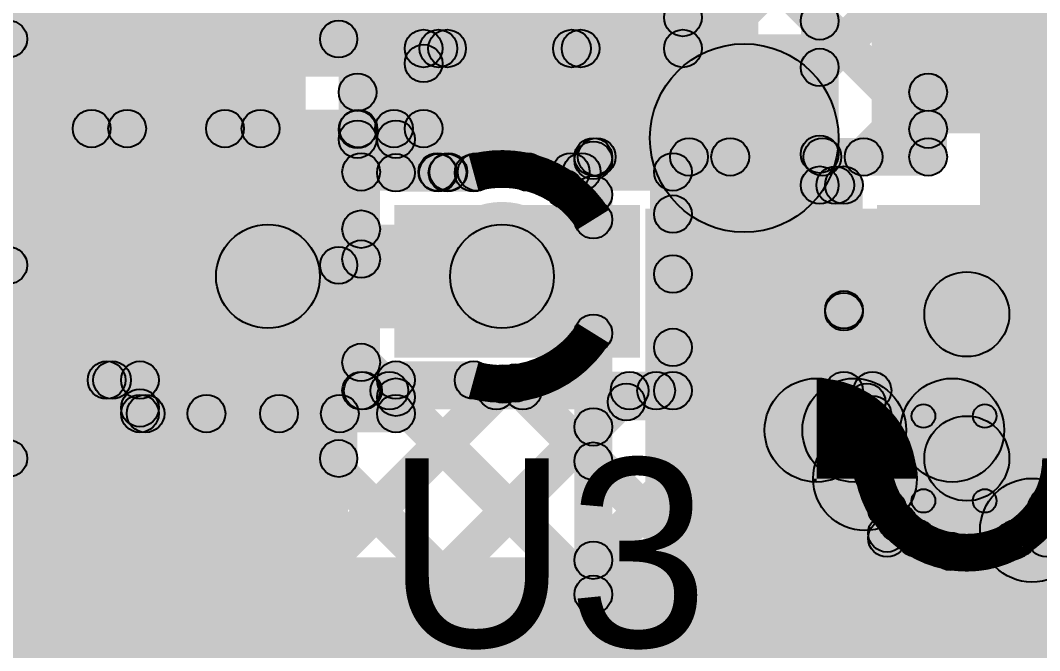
# Model space of a CAD drawing. Header units: millimetres. Extents: x -0.24 to 2.5, y 0 to 2.55.
# Drawn here: x 0.5955 to 0.8116, y 0.1632 to 0.297 of the extents above; entities that cross this region are included whole.
import ezdxf

# ---------------------------------------------------------------- set-up
doc = ezdxf.new("R2010")
doc.units = ezdxf.units.MM
doc.header["$MEASUREMENT"] = 0
for name, color, linetype in [('BottomLayer', 5, 'Continuous'), ('BottomPaste', 16, 'Continuous'), ('BottomSolder', 6, 'Continuous'), ('TopLayer', 1, 'Continuous'), ('TopOverlay', 2, 'Continuous'), ('TopPaste', 8, 'Continuous'), ('TopSolder', 216, 'Continuous'), ('ViaHoleLayer', 16, 'Continuous')]:
    doc.layers.add(name, color=color, linetype=linetype)

# ---------------------------------------------------------------- blocks, each defined once
blk = doc.blocks.new('SOT23_5_40')
at = {"layer": 'TopLayer'}
for points in [[(-0.07323, 0.04961), (-0.02913, 0.04961), (-0.02913, 0.0252), (-0.07323, 0.0252)], [(0.02913, 0.04961), (0.07323, 0.04961), (0.07323, 0.0252), (0.02913, 0.0252)], [(-0.07323, 0.0122), (-0.02913, 0.0122), (-0.02913, -0.0122), (-0.07323, -0.0122)], [(-0.07323, -0.0252), (-0.02913, -0.0252), (-0.02913, -0.04961), (-0.07323, -0.04961)], [(0.02913, -0.0252), (0.07323, -0.0252), (0.07323, -0.04961), (0.02913, -0.04961)]]:
    blk.add_hatch(color=1, dxfattribs=at).paths.add_polyline_path(points)
at = {"layer": 'TopOverlay'}
h = blk.add_hatch(color=2, dxfattribs=at)
edge = h.paths.add_edge_path()
edge.add_arc((-0.05824, 0.063), 0.005, 0, 360)
h = blk.add_hatch(color=2, dxfattribs=at)
edge = h.paths.add_edge_path()
edge.add_arc((-0.04976, 0.063), 0.005, 0, 360)
h = blk.add_hatch(color=2, dxfattribs=at)
edge = h.paths.add_edge_path()
edge.add_arc((-0.028, 0.063), 0.00394, 0, 360)
for points in [[(-0.028, 0.05906), (-0.028, 0.06694), (0.023, 0.06694), (0.023, 0.05906)], [(-0.028, -0.06694), (-0.028, -0.05906), (0.023, -0.05906), (0.023, -0.06694)]]:
    blk.add_hatch(color=2, dxfattribs=at).paths.add_polyline_path(points)
h = blk.add_hatch(color=2, dxfattribs=at)
edge = h.paths.add_edge_path()
edge.add_arc((0.023, 0.063), 0.00394, 0, 360)
h = blk.add_hatch(color=2, dxfattribs=at)
edge = h.paths.add_edge_path()
edge.add_arc((-0.028, -0.063), 0.00394, 0, 360)
h = blk.add_hatch(color=2, dxfattribs=at)
edge = h.paths.add_edge_path()
edge.add_arc((0.023, -0.063), 0.00394, 0, 360)
at = {"layer": 'TopPaste'}
for points in [[(-0.07323, 0.04961), (-0.02913, 0.04961), (-0.02913, 0.0252), (-0.07323, 0.0252)], [(0.02913, 0.04961), (0.07323, 0.04961), (0.07323, 0.0252), (0.02913, 0.0252)], [(-0.07323, 0.0122), (-0.02913, 0.0122), (-0.02913, -0.0122), (-0.07323, -0.0122)], [(-0.07323, -0.0252), (-0.02913, -0.0252), (-0.02913, -0.04961), (-0.07323, -0.04961)], [(0.02913, -0.0252), (0.07323, -0.0252), (0.07323, -0.04961), (0.02913, -0.04961)]]:
    blk.add_hatch(color=8, dxfattribs=at).paths.add_polyline_path(points)
at = {"layer": 'TopSolder'}
for points in [[(-0.07723, 0.05361), (-0.02513, 0.05361), (-0.02513, 0.0212), (-0.07723, 0.0212)], [(0.02513, 0.05361), (0.07723, 0.05361), (0.07723, 0.0212), (0.02513, 0.0212)], [(-0.07723, 0.0162), (-0.02513, 0.0162), (-0.02513, -0.0162), (-0.07723, -0.0162)], [(-0.07723, -0.0212), (-0.02513, -0.0212), (-0.02513, -0.05361), (-0.07723, -0.05361)], [(0.02513, -0.0212), (0.07723, -0.0212), (0.07723, -0.05361), (0.02513, -0.05361)]]:
    blk.add_hatch(color=216, dxfattribs=at).paths.add_polyline_path(points)
at = {"layer": 'TopOverlay', "const_width": 0.01}
blk.add_lwpolyline([(-0.04976, 0.063, 1), (-0.05824, 0.063, 1)], format="xyb", close=True, dxfattribs=at)
at = {"layer": 'TopOverlay'}
for centre, radius in [((-0.05824, 0.063), 0.005), ((-0.04976, 0.063), 0.005), ((-0.028, 0.063), 0.00394), ((0.023, 0.063), 0.00394), ((-0.028, -0.063), 0.00394), ((0.023, -0.063), 0.00394)]:
    blk.add_circle(centre, radius, dxfattribs=at)
blk = doc.blocks.new('RES_0805_B_47')
at = {"layer": 'BottomLayer'}
for points in [[(-0.06, 0.025), (-0.02, 0.025), (-0.02, -0.025), (-0.06, -0.025)], [(0.02, 0.025), (0.06, 0.025), (0.06, -0.025), (0.02, -0.025)]]:
    blk.add_hatch(color=5, dxfattribs=at).paths.add_polyline_path(points)
at = {"layer": 'BottomPaste'}
for points in [[(-0.06, 0.025), (-0.02, 0.025), (-0.02, -0.025), (-0.06, -0.025)], [(0.02, 0.025), (0.06, 0.025), (0.06, -0.025), (0.02, -0.025)]]:
    blk.add_hatch(color=16, dxfattribs=at).paths.add_polyline_path(points)
at = {"layer": 'BottomSolder'}
for points in [[(-0.064, 0.029), (-0.016, 0.029), (-0.016, -0.029), (-0.064, -0.029)], [(0.016, 0.029), (0.064, 0.029), (0.064, -0.029), (0.016, -0.029)]]:
    blk.add_hatch(color=6, dxfattribs=at).paths.add_polyline_path(points)
blk = doc.blocks.new('SOT_23_B_54')
at = {"layer": 'BottomLayer'}
for points in [[(-0.05354, 0.05748), (-0.02126, 0.05748), (-0.02126, 0.02126), (-0.05354, 0.02126)], [(0.02126, 0.05748), (0.05354, 0.05748), (0.05354, 0.02126), (0.02126, 0.02126)], [(-0.01614, -0.02126), (0.01614, -0.02126), (0.01614, -0.05748), (-0.01614, -0.05748)]]:
    blk.add_hatch(color=5, dxfattribs=at).paths.add_polyline_path(points)
at = {"layer": 'BottomPaste'}
for points in [[(-0.05354, 0.05748), (-0.02126, 0.05748), (-0.02126, 0.02126), (-0.05354, 0.02126)], [(0.02126, 0.05748), (0.05354, 0.05748), (0.05354, 0.02126), (0.02126, 0.02126)], [(-0.01614, -0.02126), (0.01614, -0.02126), (0.01614, -0.05748), (-0.01614, -0.05748)]]:
    blk.add_hatch(color=16, dxfattribs=at).paths.add_polyline_path(points)
at = {"layer": 'BottomSolder'}
for points in [[(-0.05754, 0.06148), (-0.01726, 0.06148), (-0.01726, 0.01726), (-0.05754, 0.01726)], [(0.01726, 0.06148), (0.05754, 0.06148), (0.05754, 0.01726), (0.01726, 0.01726)], [(-0.02014, -0.01726), (0.02014, -0.01726), (0.02014, -0.06148), (-0.02014, -0.06148)]]:
    blk.add_hatch(color=6, dxfattribs=at).paths.add_polyline_path(points)
blk = doc.blocks.new('SOT_23_B_55')
at = {"layer": 'BottomLayer'}
for points in [[(-0.05354, 0.05748), (-0.02126, 0.05748), (-0.02126, 0.02126), (-0.05354, 0.02126)], [(0.02126, 0.05748), (0.05354, 0.05748), (0.05354, 0.02126), (0.02126, 0.02126)], [(-0.01614, -0.02126), (0.01614, -0.02126), (0.01614, -0.05748), (-0.01614, -0.05748)]]:
    blk.add_hatch(color=5, dxfattribs=at).paths.add_polyline_path(points)
at = {"layer": 'BottomPaste'}
for points in [[(-0.05354, 0.05748), (-0.02126, 0.05748), (-0.02126, 0.02126), (-0.05354, 0.02126)], [(0.02126, 0.05748), (0.05354, 0.05748), (0.05354, 0.02126), (0.02126, 0.02126)], [(-0.01614, -0.02126), (0.01614, -0.02126), (0.01614, -0.05748), (-0.01614, -0.05748)]]:
    blk.add_hatch(color=16, dxfattribs=at).paths.add_polyline_path(points)
at = {"layer": 'BottomSolder'}
for points in [[(-0.05754, 0.06148), (-0.01726, 0.06148), (-0.01726, 0.01726), (-0.05754, 0.01726)], [(0.01726, 0.06148), (0.05754, 0.06148), (0.05754, 0.01726), (0.01726, 0.01726)], [(-0.02014, -0.01726), (0.02014, -0.01726), (0.02014, -0.06148), (-0.02014, -0.06148)]]:
    blk.add_hatch(color=6, dxfattribs=at).paths.add_polyline_path(points)
blk = doc.blocks.new('C__0805_58')
at = {"layer": 'TopLayer'}
for points in [[(-0.06, 0.03), (-0.02, 0.03), (-0.02, -0.03), (-0.06, -0.03)], [(0.02, 0.03), (0.06, 0.03), (0.06, -0.03), (0.02, -0.03)]]:
    blk.add_hatch(color=1, dxfattribs=at).paths.add_polyline_path(points)
at = {"layer": 'TopOverlay'}
h = blk.add_hatch(color=2, dxfattribs=at)
edge = h.paths.add_edge_path()
edge.add_arc((-0.065, 0.035), 0.00394, 0, 360)
h = blk.add_hatch(color=2, dxfattribs=at)
edge = h.paths.add_edge_path()
edge.add_arc((-0.065, 0.035), 0.00394, 0, 360)
for points in [[(-0.024, 0.03894), (-0.024, 0.03106), (-0.065, 0.03106), (-0.065, 0.03894)], [(0.065, 0.03894), (0.065, 0.03106), (0.024, 0.03106), (0.024, 0.03894)], [(-0.06106, -0.035), (-0.06894, -0.035), (-0.06894, 0.035), (-0.06106, 0.035)], [(0.06894, -0.035), (0.06106, -0.035), (0.06106, 0.035), (0.06894, 0.035)], [(-0.024, -0.03106), (-0.024, -0.03894), (-0.065, -0.03894), (-0.065, -0.03106)], [(0.065, -0.03106), (0.065, -0.03894), (0.024, -0.03894), (0.024, -0.03106)]]:
    blk.add_hatch(color=2, dxfattribs=at).paths.add_polyline_path(points)
h = blk.add_hatch(color=2, dxfattribs=at)
edge = h.paths.add_edge_path()
edge.add_arc((-0.024, 0.035), 0.00394, 0, 360)
h = blk.add_hatch(color=2, dxfattribs=at)
edge = h.paths.add_edge_path()
edge.add_arc((0.024, 0.035), 0.00394, 0, 360)
h = blk.add_hatch(color=2, dxfattribs=at)
edge = h.paths.add_edge_path()
edge.add_arc((0.065, 0.035), 0.00394, 0, 360)
h = blk.add_hatch(color=2, dxfattribs=at)
edge = h.paths.add_edge_path()
edge.add_arc((0.065, 0.035), 0.00394, 0, 360)
h = blk.add_hatch(color=2, dxfattribs=at)
edge = h.paths.add_edge_path()
edge.add_arc((-0.065, -0.035), 0.00394, 0, 360)
h = blk.add_hatch(color=2, dxfattribs=at)
edge = h.paths.add_edge_path()
edge.add_arc((-0.065, -0.035), 0.00394, 0, 360)
h = blk.add_hatch(color=2, dxfattribs=at)
edge = h.paths.add_edge_path()
edge.add_arc((-0.024, -0.035), 0.00394, 0, 360)
h = blk.add_hatch(color=2, dxfattribs=at)
edge = h.paths.add_edge_path()
edge.add_arc((0.024, -0.035), 0.00394, 0, 360)
h = blk.add_hatch(color=2, dxfattribs=at)
edge = h.paths.add_edge_path()
edge.add_arc((0.065, -0.035), 0.00394, 0, 360)
h = blk.add_hatch(color=2, dxfattribs=at)
edge = h.paths.add_edge_path()
edge.add_arc((0.065, -0.035), 0.00394, 0, 360)
at = {"layer": 'TopPaste'}
for points in [[(-0.06, 0.03), (-0.02, 0.03), (-0.02, -0.03), (-0.06, -0.03)], [(0.02, 0.03), (0.06, 0.03), (0.06, -0.03), (0.02, -0.03)]]:
    blk.add_hatch(color=8, dxfattribs=at).paths.add_polyline_path(points)
at = {"layer": 'TopSolder'}
for points in [[(-0.06276, 0.03276), (-0.01724, 0.03276), (-0.01724, -0.03276), (-0.06276, -0.03276)], [(0.01724, 0.03276), (0.06276, 0.03276), (0.06276, -0.03276), (0.01724, -0.03276)]]:
    blk.add_hatch(color=216, dxfattribs=at).paths.add_polyline_path(points)
at = {"layer": 'TopOverlay'}
for centre in [(-0.065, 0.035), (-0.065, 0.035), (-0.024, 0.035), (0.024, 0.035), (0.065, 0.035), (0.065, 0.035), (-0.065, -0.035), (-0.065, -0.035), (-0.024, -0.035), (0.024, -0.035), (0.065, -0.035), (0.065, -0.035)]:
    blk.add_circle(centre, 0.00394, dxfattribs=at)
blk = doc.blocks.new('CAP_0201_59')
at = {"layer": 'TopLayer'}
for points in [[(-0.01772, 0.00591), (-0.00591, 0.00591), (-0.00591, -0.00591), (-0.01772, -0.00591)], [(0.00591, 0.00591), (0.01772, 0.00591), (0.01772, -0.00591), (0.00591, -0.00591)]]:
    blk.add_hatch(color=1, dxfattribs=at).paths.add_polyline_path(points)
at = {"layer": 'TopOverlay'}
h = blk.add_hatch(color=2, dxfattribs=at)
edge = h.paths.add_edge_path()
edge.add_arc((-0.021, 0.009), 0.0025, 0, 360)
h = blk.add_hatch(color=2, dxfattribs=at)
edge = h.paths.add_edge_path()
edge.add_arc((-0.021, 0.009), 0.0025, 0, 360)
for points in [[(-0.021, 0.0065), (-0.021, 0.0115), (-0.008, 0.0115), (-0.008, 0.0065)], [(0.008, 0.0065), (0.008, 0.0115), (0.021, 0.0115), (0.021, 0.0065)], [(-0.0185, -0.009), (-0.0235, -0.009), (-0.0235, 0.009), (-0.0185, 0.009)], [(0.0235, -0.009), (0.0185, -0.009), (0.0185, 0.009), (0.0235, 0.009)], [(-0.021, -0.0115), (-0.021, -0.0065), (-0.008, -0.0065), (-0.008, -0.0115)], [(0.008, -0.0115), (0.008, -0.0065), (0.021, -0.0065), (0.021, -0.0115)]]:
    blk.add_hatch(color=2, dxfattribs=at).paths.add_polyline_path(points)
h = blk.add_hatch(color=2, dxfattribs=at)
edge = h.paths.add_edge_path()
edge.add_arc((-0.008, 0.009), 0.0025, 0, 360)
h = blk.add_hatch(color=2, dxfattribs=at)
edge = h.paths.add_edge_path()
edge.add_arc((0.008, 0.009), 0.0025, 0, 360)
h = blk.add_hatch(color=2, dxfattribs=at)
edge = h.paths.add_edge_path()
edge.add_arc((0.021, 0.009), 0.0025, 0, 360)
h = blk.add_hatch(color=2, dxfattribs=at)
edge = h.paths.add_edge_path()
edge.add_arc((0.021, 0.009), 0.0025, 0, 360)
h = blk.add_hatch(color=2, dxfattribs=at)
edge = h.paths.add_edge_path()
edge.add_arc((-0.021, -0.009), 0.0025, 0, 360)
h = blk.add_hatch(color=2, dxfattribs=at)
edge = h.paths.add_edge_path()
edge.add_arc((-0.021, -0.009), 0.0025, 0, 360)
h = blk.add_hatch(color=2, dxfattribs=at)
edge = h.paths.add_edge_path()
edge.add_arc((-0.008, -0.009), 0.0025, 0, 360)
h = blk.add_hatch(color=2, dxfattribs=at)
edge = h.paths.add_edge_path()
edge.add_arc((0.008, -0.009), 0.0025, 0, 360)
h = blk.add_hatch(color=2, dxfattribs=at)
edge = h.paths.add_edge_path()
edge.add_arc((0.021, -0.009), 0.0025, 0, 360)
h = blk.add_hatch(color=2, dxfattribs=at)
edge = h.paths.add_edge_path()
edge.add_arc((0.021, -0.009), 0.0025, 0, 360)
at = {"layer": 'TopPaste'}
for points in [[(-0.01772, 0.00591), (-0.00591, 0.00591), (-0.00591, -0.00591), (-0.01772, -0.00591)], [(0.00591, 0.00591), (0.01772, 0.00591), (0.01772, -0.00591), (0.00591, -0.00591)]]:
    blk.add_hatch(color=8, dxfattribs=at).paths.add_polyline_path(points)
at = {"layer": 'TopSolder'}
for points in [[(-0.02172, 0.00991), (-0.00191, 0.00991), (-0.00191, -0.00991), (-0.02172, -0.00991)], [(0.00191, 0.00991), (0.02172, 0.00991), (0.02172, -0.00991), (0.00191, -0.00991)]]:
    blk.add_hatch(color=216, dxfattribs=at).paths.add_polyline_path(points)
at = {"layer": 'TopOverlay'}
for centre in [(-0.021, 0.009), (-0.021, 0.009), (-0.008, 0.009), (0.008, 0.009), (0.021, 0.009), (0.021, 0.009), (-0.021, -0.009), (-0.021, -0.009), (-0.008, -0.009), (0.008, -0.009), (0.021, -0.009), (0.021, -0.009)]:
    blk.add_circle(centre, 0.0025, dxfattribs=at)

msp = doc.modelspace()

# ---------------------------------------------------------------- hatches: boundary and pattern name
at = {"layer": 'BottomLayer'}
for points in [[(0.821, 0.18877), (0.799, 0.18877), (0.799, 1.395), (0.821, 1.395)], [(0.585, 0.276), (0.656, 0.276), (0.656, 0.53), (0.585, 0.53)], [(0.792, 0.268), (0.784, 0.268), (0.784, 0.50878), (0.792, 0.50878)], [(0.671, 0.27174), (0.663, 0.27174), (0.663, 0.49), (0.671, 0.49)], [(0.663, 0.27), (0.752, 0.27), (0.752, 0.419), (0.663, 0.419)], [(0.66417, 0.39203), (0.66983, 0.39768), (0.79083, 0.27668), (0.78517, 0.27103)], [(0.66983, 0.27101), (0.66417, 0.27666), (0.78517, 0.39766), (0.79083, 0.39201)], [(0.66417, 0.36374), (0.66983, 0.3694), (0.7684, 0.27083), (0.76274, 0.26517)], [(0.68891, 0.2618), (0.68325, 0.26746), (0.78517, 0.36938), (0.79083, 0.36372)], [(0.66417, 0.33546), (0.66983, 0.34112), (0.74012, 0.27083), (0.73446, 0.26517)], [(0.72056, 0.26517), (0.7149, 0.27083), (0.78517, 0.3411), (0.79083, 0.33544)], [(0.66417, 0.30717), (0.66983, 0.31283), (0.71983, 0.26283), (0.71417, 0.25717)], [(0.74885, 0.26517), (0.74319, 0.27083), (0.78517, 0.31281), (0.79083, 0.30715)], [(0.66417, 0.27889), (0.66983, 0.28455), (0.68692, 0.26746), (0.68126, 0.2618)], [(0.77713, 0.26517), (0.77147, 0.27083), (0.78517, 0.28453), (0.79083, 0.27887)], [(0.667, 0.26774), (0.667, 0.27574), (0.67514, 0.27574), (0.67514, 0.26774)], [(0.67914, 0.26463), (0.67114, 0.26463), (0.67114, 0.27174), (0.67914, 0.27174)], [(0.717, 0.264), (0.717, 0.272), (0.788, 0.272), (0.788, 0.264)], [(0.67514, 0.26063), (0.67514, 0.26863), (0.6916, 0.26863), (0.6916, 0.26063)], [(0.71374, 0.25835), (0.70808, 0.26401), (0.71417, 0.2701), (0.71983, 0.26444)], [(0.721, 0.25468), (0.713, 0.25468), (0.713, 0.268), (0.721, 0.268)], [(0.728, 0.127), (0.82, 0.127), (0.82, 0.257), (0.728, 0.257)], [(0.55, 0.23163), (0.55, 0.25363), (0.648, 0.25363), (0.648, 0.23163)], [(0.648, 0.23163), (0.648, 0.25363), (0.69763, 0.25363), (0.69763, 0.23163)], [(0.721, 0.116), (0.713, 0.116), (0.713, 0.23058), (0.721, 0.23058)], [(0.49499, 0.09617), (0.48934, 0.10183), (0.61097, 0.22346), (0.61662, 0.2178)], [(0.57985, 0.09617), (0.57419, 0.10183), (0.69501, 0.22265), (0.70066, 0.21699)], [(0.581, 0.21663), (0.581, 0.22463), (0.62086, 0.22463), (0.62086, 0.21663)], [(0.58384, 0.2178), (0.5895, 0.22346), (0.70416, 0.1088), (0.6985, 0.10314)], [(0.61212, 0.2178), (0.61778, 0.22346), (0.62369, 0.21755), (0.61803, 0.21189)], [(0.67514, 0.21663), (0.67514, 0.22463), (0.6916, 0.22463), (0.6916, 0.21663)], [(0.69761, 0.21716), (0.70327, 0.22282), (0.71983, 0.20626), (0.71417, 0.20061)], [(0.62486, 0.21352), (0.61686, 0.21352), (0.61686, 0.22063), (0.62486, 0.22063)], [(0.67914, 0.21352), (0.67114, 0.21352), (0.67114, 0.22063), (0.67914, 0.22063)], [(0.77233, 0.199), (0.77233, 0.221), (0.7931, 0.221), (0.7931, 0.199)], [(0.67231, 0.21418), (0.67797, 0.21984), (0.71983, 0.17798), (0.71417, 0.17232)], [(0.52328, 0.09617), (0.51762, 0.10183), (0.63214, 0.21635), (0.6378, 0.21069)], [(0.55156, 0.09617), (0.5459, 0.10183), (0.66042, 0.21635), (0.66608, 0.21069)], [(0.61923, 0.21069), (0.62489, 0.21635), (0.71983, 0.12141), (0.71417, 0.11575)], [(0.62086, 0.20952), (0.62086, 0.21752), (0.67514, 0.21752), (0.67514, 0.20952)], [(0.64752, 0.21069), (0.65317, 0.21635), (0.71983, 0.14969), (0.71417, 0.14404)], [(0.61313, 0.10117), (0.60747, 0.10683), (0.71417, 0.21353), (0.71983, 0.20787)], [(0.57018, 0.20317), (0.57584, 0.20883), (0.67784, 0.10683), (0.67218, 0.10117)], [(0.64141, 0.10117), (0.63576, 0.10683), (0.71417, 0.18524), (0.71983, 0.17959)]]:
    msp.add_hatch(color=5, dxfattribs=at).paths.add_polyline_path(points)
h = msp.add_hatch(color=5, dxfattribs=at)
edge = h.paths.add_edge_path()
edge.add_arc((0.741, 0.28), 0.01181, 0, 360)
h = msp.add_hatch(color=5, dxfattribs=at)
edge = h.paths.add_edge_path()
edge.add_arc((0.667, 0.28172), 0.004, 0, 360)
h = msp.add_hatch(color=5, dxfattribs=at)
edge = h.paths.add_edge_path()
edge.add_arc((0.788, 0.2817), 0.004, 0, 360)
h = msp.add_hatch(color=5, dxfattribs=at)
edge = h.paths.add_edge_path()
edge.add_arc((0.667, 0.27384), 0.004, 0, 360)
h = msp.add_hatch(color=5, dxfattribs=at)
edge = h.paths.add_edge_path()
edge.add_arc((0.788, 0.27386), 0.004, 0, 360)
h = msp.add_hatch(color=5, dxfattribs=at)
edge = h.paths.add_edge_path()
edge.add_arc((0.667, 0.27174), 0.004, 0, 360)
h = msp.add_hatch(color=5, dxfattribs=at)
edge = h.paths.add_edge_path()
edge.add_arc((0.667, 0.27174), 0.004, 0, 360)
h = msp.add_hatch(color=5, dxfattribs=at)
edge = h.paths.add_edge_path()
edge.add_arc((0.67514, 0.27174), 0.004, 0, 360)
h = msp.add_hatch(color=5, dxfattribs=at)
edge = h.paths.add_edge_path()
edge.add_arc((0.67514, 0.27174), 0.004, 0, 360)
h = msp.add_hatch(color=5, dxfattribs=at)
edge = h.paths.add_edge_path()
edge.add_arc((0.717, 0.268), 0.004, 0, 360)
h = msp.add_hatch(color=5, dxfattribs=at)
edge = h.paths.add_edge_path()
edge.add_arc((0.717, 0.268), 0.004, 0, 360)
h = msp.add_hatch(color=5, dxfattribs=at)
edge = h.paths.add_edge_path()
edge.add_arc((0.717, 0.26727), 0.004, 0, 360)
h = msp.add_hatch(color=5, dxfattribs=at)
edge = h.paths.add_edge_path()
edge.add_arc((0.71773, 0.268), 0.004, 0, 360)
h = msp.add_hatch(color=5, dxfattribs=at)
edge = h.paths.add_edge_path()
edge.add_arc((0.73729, 0.268), 0.004, 0, 360)
h = msp.add_hatch(color=5, dxfattribs=at)
edge = h.paths.add_edge_path()
edge.add_arc((0.74602, 0.268), 0.004, 0, 360)
h = msp.add_hatch(color=5, dxfattribs=at)
edge = h.paths.add_edge_path()
edge.add_arc((0.76557, 0.268), 0.004, 0, 360)
h = msp.add_hatch(color=5, dxfattribs=at)
edge = h.paths.add_edge_path()
edge.add_arc((0.7743, 0.268), 0.004, 0, 360)
h = msp.add_hatch(color=5, dxfattribs=at)
edge = h.paths.add_edge_path()
edge.add_arc((0.788, 0.268), 0.004, 0, 360)
h = msp.add_hatch(color=5, dxfattribs=at)
edge = h.paths.add_edge_path()
edge.add_arc((0.788, 0.268), 0.004, 0, 360)
h = msp.add_hatch(color=5, dxfattribs=at)
edge = h.paths.add_edge_path()
edge.add_arc((0.67514, 0.26463), 0.004, 0, 360)
h = msp.add_hatch(color=5, dxfattribs=at)
edge = h.paths.add_edge_path()
edge.add_arc((0.67514, 0.26463), 0.004, 0, 360)
h = msp.add_hatch(color=5, dxfattribs=at)
edge = h.paths.add_edge_path()
edge.add_arc((0.68409, 0.26463), 0.004, 0, 360)
h = msp.add_hatch(color=5, dxfattribs=at)
edge = h.paths.add_edge_path()
edge.add_arc((0.68608, 0.26463), 0.004, 0, 360)
h = msp.add_hatch(color=5, dxfattribs=at)
edge = h.paths.add_edge_path()
edge.add_arc((0.6916, 0.26463), 0.004, 0, 360)
h = msp.add_hatch(color=5, dxfattribs=at)
edge = h.paths.add_edge_path()
edge.add_arc((0.6916, 0.26463), 0.004, 0, 360)
h = msp.add_hatch(color=5, dxfattribs=at)
edge = h.paths.add_edge_path()
edge.add_arc((0.71091, 0.26118), 0.004, 0, 360)
h = msp.add_hatch(color=5, dxfattribs=at)
edge = h.paths.add_edge_path()
edge.add_arc((0.717, 0.26), 0.004, 0, 360)
h = msp.add_hatch(color=5, dxfattribs=at)
edge = h.paths.add_edge_path()
edge.add_arc((0.717, 0.25468), 0.004, 0, 360)
h = msp.add_hatch(color=5, dxfattribs=at)
edge = h.paths.add_edge_path()
edge.add_arc((0.717, 0.25468), 0.004, 0, 360)
h = msp.add_hatch(color=5, dxfattribs=at)
edge = h.paths.add_edge_path()
edge.add_arc((0.648, 0.24263), 0.011, 0, 360)
h = msp.add_hatch(color=5, dxfattribs=at)
edge = h.paths.add_edge_path()
edge.add_arc((0.648, 0.24263), 0.011, 0, 360)
h = msp.add_hatch(color=5, dxfattribs=at)
edge = h.paths.add_edge_path()
edge.add_arc((0.69763, 0.24263), 0.01181, 0, 360)
h = msp.add_hatch(color=5, dxfattribs=at)
edge = h.paths.add_edge_path()
edge.add_arc((0.69763, 0.24263), 0.011, 0, 360)
h = msp.add_hatch(color=5, dxfattribs=at)
edge = h.paths.add_edge_path()
edge.add_arc((0.717, 0.23058), 0.004, 0, 360)
h = msp.add_hatch(color=5, dxfattribs=at)
edge = h.paths.add_edge_path()
edge.add_arc((0.717, 0.23058), 0.004, 0, 360)
h = msp.add_hatch(color=5, dxfattribs=at)
edge = h.paths.add_edge_path()
edge.add_arc((0.61379, 0.22063), 0.004, 0, 360)
h = msp.add_hatch(color=5, dxfattribs=at)
edge = h.paths.add_edge_path()
edge.add_arc((0.61495, 0.22063), 0.004, 0, 360)
h = msp.add_hatch(color=5, dxfattribs=at)
edge = h.paths.add_edge_path()
edge.add_arc((0.62086, 0.22063), 0.004, 0, 360)
h = msp.add_hatch(color=5, dxfattribs=at)
edge = h.paths.add_edge_path()
edge.add_arc((0.62086, 0.22063), 0.004, 0, 360)
h = msp.add_hatch(color=5, dxfattribs=at)
edge = h.paths.add_edge_path()
edge.add_arc((0.67514, 0.22063), 0.004, 0, 360)
h = msp.add_hatch(color=5, dxfattribs=at)
edge = h.paths.add_edge_path()
edge.add_arc((0.67514, 0.22063), 0.004, 0, 360)
h = msp.add_hatch(color=5, dxfattribs=at)
edge = h.paths.add_edge_path()
edge.add_arc((0.6916, 0.22063), 0.004, 0, 360)
h = msp.add_hatch(color=5, dxfattribs=at)
edge = h.paths.add_edge_path()
edge.add_arc((0.6916, 0.22063), 0.004, 0, 360)
h = msp.add_hatch(color=5, dxfattribs=at)
edge = h.paths.add_edge_path()
edge.add_arc((0.69784, 0.21982), 0.004, 0, 360)
h = msp.add_hatch(color=5, dxfattribs=at)
edge = h.paths.add_edge_path()
edge.add_arc((0.70044, 0.21999), 0.004, 0, 360)
h = msp.add_hatch(color=5, dxfattribs=at)
edge = h.paths.add_edge_path()
edge.add_arc((0.67514, 0.21701), 0.004, 0, 360)
h = msp.add_hatch(color=5, dxfattribs=at)
edge = h.paths.add_edge_path()
edge.add_arc((0.76433, 0.21), 0.011, 0, 360)
h = msp.add_hatch(color=5, dxfattribs=at)
edge = h.paths.add_edge_path()
edge.add_arc((0.77233, 0.21), 0.011, 0, 360)
h = msp.add_hatch(color=5, dxfattribs=at)
edge = h.paths.add_edge_path()
edge.add_arc((0.7931, 0.21), 0.011, 0, 360)
h = msp.add_hatch(color=5, dxfattribs=at)
edge = h.paths.add_edge_path()
edge.add_arc((0.62086, 0.21472), 0.004, 0, 360)
h = msp.add_hatch(color=5, dxfattribs=at)
edge = h.paths.add_edge_path()
edge.add_arc((0.62086, 0.21352), 0.004, 0, 360)
h = msp.add_hatch(color=5, dxfattribs=at)
edge = h.paths.add_edge_path()
edge.add_arc((0.62086, 0.21352), 0.004, 0, 360)
h = msp.add_hatch(color=5, dxfattribs=at)
edge = h.paths.add_edge_path()
edge.add_arc((0.62206, 0.21352), 0.004, 0, 360)
h = msp.add_hatch(color=5, dxfattribs=at)
edge = h.paths.add_edge_path()
edge.add_arc((0.63497, 0.21352), 0.004, 0, 360)
h = msp.add_hatch(color=5, dxfattribs=at)
edge = h.paths.add_edge_path()
edge.add_arc((0.65035, 0.21352), 0.004, 0, 360)
h = msp.add_hatch(color=5, dxfattribs=at)
edge = h.paths.add_edge_path()
edge.add_arc((0.66325, 0.21352), 0.004, 0, 360)
h = msp.add_hatch(color=5, dxfattribs=at)
edge = h.paths.add_edge_path()
edge.add_arc((0.67514, 0.21352), 0.004, 0, 360)
h = msp.add_hatch(color=5, dxfattribs=at)
edge = h.paths.add_edge_path()
edge.add_arc((0.67514, 0.21352), 0.004, 0, 360)
h = msp.add_hatch(color=5, dxfattribs=at)
edge = h.paths.add_edge_path()
edge.add_arc((0.717, 0.2107), 0.004, 0, 360)
h = msp.add_hatch(color=5, dxfattribs=at)
edge = h.paths.add_edge_path()
edge.add_arc((0.7746, 0.19973), 0.011, 0, 360)
h = msp.add_hatch(color=5, dxfattribs=at)
edge = h.paths.add_edge_path()
edge.add_arc((0.717, 0.20343), 0.004, 0, 360)
h = msp.add_hatch(color=5, dxfattribs=at)
edge = h.paths.add_edge_path()
edge.add_arc((0.81, 0.18877), 0.011, 0, 360)
h = msp.add_hatch(color=5, dxfattribs=at)
edge = h.paths.add_edge_path()
edge.add_arc((0.717, 0.18241), 0.004, 0, 360)
h = msp.add_hatch(color=5, dxfattribs=at)
edge = h.paths.add_edge_path()
edge.add_arc((0.717, 0.17515), 0.004, 0, 360)
at = {"layer": 'BottomSolder'}
h = msp.add_hatch(color=6, dxfattribs=at)
edge = h.paths.add_edge_path()
edge.add_arc((0.741, 0.28), 0.01581, 0, 360)
h = msp.add_hatch(color=6, dxfattribs=at)
edge = h.paths.add_edge_path()
edge.add_arc((0.69763, 0.24263), 0.01581, 0, 360)
at = {"layer": 'TopLayer'}
for points in [[(0.74, 0.291), (0.732, 0.291), (0.732, 0.388), (0.74, 0.388)], [(0.40805, 0.3653), (0.41371, 0.37096), (0.67684, 0.10783), (0.67118, 0.10217)], [(0.542, 0.285), (0.67, 0.285), (0.67, 0.35), (0.542, 0.35)], [(0.769, 0.262), (0.761, 0.262), (0.761, 0.341), (0.769, 0.341)], [(0.73317, 0.32303), (0.73883, 0.32868), (0.76783, 0.29968), (0.76217, 0.29403)], [(0.776, 0.273), (0.928, 0.273), (0.928, 0.33), (0.776, 0.33)], [(0.71736, 0.26197), (0.71171, 0.26763), (0.76217, 0.3181), (0.76783, 0.31244)], [(0.73317, 0.29474), (0.73883, 0.3004), (0.76783, 0.2714), (0.76217, 0.26574)], [(0.678, 0.265), (0.769, 0.265), (0.769, 0.294), (0.678, 0.294)], [(0.681, 0.287), (0.681, 0.295), (0.736, 0.295), (0.736, 0.287)], [(0.68383, 0.28501), (0.67817, 0.29066), (0.68134, 0.29383), (0.68699, 0.28817)], [(0.68317, 0.28817), (0.68883, 0.29383), (0.71503, 0.26763), (0.70937, 0.26197)], [(0.68908, 0.26197), (0.68342, 0.26763), (0.70962, 0.29383), (0.71528, 0.28817)], [(0.71146, 0.28817), (0.71712, 0.29383), (0.77296, 0.23798), (0.76731, 0.23232)], [(0.685, 0.274), (0.677, 0.274), (0.677, 0.291), (0.685, 0.291)], [(0.73669, 0.25302), (0.73104, 0.25868), (0.76217, 0.28981), (0.76783, 0.28415)], [(0.44442, 0.10217), (0.43877, 0.10783), (0.60777, 0.27683), (0.61342, 0.27117)], [(0.47271, 0.10217), (0.46705, 0.10783), (0.63605, 0.27683), (0.64171, 0.27117)], [(0.50099, 0.10217), (0.49534, 0.10783), (0.66434, 0.27683), (0.66999, 0.27117)], [(0.53047, 0.27117), (0.53613, 0.27683), (0.70416, 0.1088), (0.6985, 0.10314)], [(0.531, 0.27), (0.531, 0.278), (0.681, 0.278), (0.681, 0.27)], [(0.55875, 0.27117), (0.56441, 0.27683), (0.73541, 0.10583), (0.72975, 0.10017)], [(0.58704, 0.27117), (0.59269, 0.27683), (0.77469, 0.09483), (0.76904, 0.08917)], [(0.61532, 0.27117), (0.62098, 0.27683), (0.6706, 0.22721), (0.66494, 0.22155)], [(0.64361, 0.27117), (0.64926, 0.27683), (0.6706, 0.25549), (0.66494, 0.24983)], [(0.67189, 0.27117), (0.67755, 0.27683), (0.68674, 0.26763), (0.68109, 0.26197)], [(0.769, 0.143), (0.729, 0.143), (0.729, 0.272), (0.769, 0.272)], [(0.37, 0.109), (0.665, 0.109), (0.665, 0.27), (0.37, 0.27)], [(0.66777, 0.2608), (0.66777, 0.2688), (0.69227, 0.2688), (0.69227, 0.2608)], [(0.70299, 0.2608), (0.70299, 0.2688), (0.73387, 0.2688), (0.73387, 0.2608)], [(0.765, 0.258), (0.765, 0.266), (0.77013, 0.266), (0.77013, 0.258)], [(0.67177, 0.21839), (0.66377, 0.21839), (0.66377, 0.2648), (0.67177, 0.2648)], [(0.73787, 0.21839), (0.72987, 0.21839), (0.72987, 0.2648), (0.73787, 0.2648)], [(0.73669, 0.22474), (0.73104, 0.23039), (0.76547, 0.26483), (0.77113, 0.25917)], [(0.75259, 0.09921), (0.74694, 0.10487), (0.90689, 0.26483), (0.91255, 0.25917)], [(0.81643, 0.19134), (0.81078, 0.19699), (0.87861, 0.26483), (0.88427, 0.25917)], [(0.77413, 0.21839), (0.76613, 0.21839), (0.76613, 0.262), (0.77413, 0.262)], [(0.52928, 0.10217), (0.52362, 0.10783), (0.66494, 0.24915), (0.6706, 0.2435)], [(0.73104, 0.24031), (0.73669, 0.24596), (0.77933, 0.20333), (0.77367, 0.19768)], [(0.64241, 0.10217), (0.63676, 0.10783), (0.76731, 0.23838), (0.77296, 0.23272)], [(0.80519, 0.204), (0.78719, 0.204), (0.78719, 0.23461), (0.80519, 0.23461)], [(0.66494, 0.22155), (0.6706, 0.22721), (0.67658, 0.22122), (0.67093, 0.21557)], [(0.55756, 0.10217), (0.5519, 0.10783), (0.6653, 0.22122), (0.67095, 0.21557)], [(0.58585, 0.10217), (0.58019, 0.10783), (0.69358, 0.22122), (0.69924, 0.21557)], [(0.61413, 0.10217), (0.60847, 0.10783), (0.72187, 0.22122), (0.72752, 0.21557)], [(0.66777, 0.21439), (0.66777, 0.22239), (0.73387, 0.22239), (0.73387, 0.21439)], [(0.67093, 0.21557), (0.67658, 0.22122), (0.80298, 0.09483), (0.79732, 0.08917)], [(0.69921, 0.21557), (0.70487, 0.22122), (0.83126, 0.09483), (0.82561, 0.08917)], [(0.7275, 0.21557), (0.73315, 0.22122), (0.84921, 0.10516), (0.84356, 0.0995)], [(0.77013, 0.21439), (0.77013, 0.22239), (0.77619, 0.22239), (0.77619, 0.21439)], [(0.78019, 0.204), (0.77219, 0.204), (0.77219, 0.21839), (0.78019, 0.21839)], [(0.6707, 0.10217), (0.66504, 0.10783), (0.77336, 0.21615), (0.77902, 0.21049)], [(0.81027, 0.18936), (0.81592, 0.19502), (0.91612, 0.09483), (0.91046, 0.08917)], [(0.78328, 0.18709), (0.77528, 0.18709), (0.77528, 0.19331), (0.78328, 0.19331)], [(0.78211, 0.1853), (0.77646, 0.19096), (0.77871, 0.19321), (0.78437, 0.18756)], [(0.81709, 0.18709), (0.80909, 0.18709), (0.80909, 0.19331), (0.81709, 0.19331)], [(0.69898, 0.10217), (0.69333, 0.10783), (0.77646, 0.19096), (0.78211, 0.1853)], [(0.77928, 0.18309), (0.77928, 0.19109), (0.7855, 0.19109), (0.7855, 0.18309)], [(0.80688, 0.18309), (0.80688, 0.19109), (0.81309, 0.19109), (0.81309, 0.18309)], [(0.72873, 0.10363), (0.72307, 0.10929), (0.80319, 0.18941), (0.80885, 0.18376)], [(0.78987, 0.18148), (0.79552, 0.18714), (0.8727, 0.10996), (0.86704, 0.10431)], [(0.37, 0.107), (1.012, 0.107), (1.012, 0.183), (0.37, 0.183)]]:
    msp.add_hatch(color=1, dxfattribs=at).paths.add_polyline_path(points)
h = msp.add_hatch(color=1, dxfattribs=at)
edge = h.paths.add_edge_path()
edge.add_arc((0.736, 0.29757), 0.004, 0, 360)
h = msp.add_hatch(color=1, dxfattribs=at)
edge = h.paths.add_edge_path()
edge.add_arc((0.765, 0.29686), 0.004, 0, 360)
h = msp.add_hatch(color=1, dxfattribs=at)
edge = h.paths.add_edge_path()
edge.add_arc((0.681, 0.291), 0.004, 0, 360)
h = msp.add_hatch(color=1, dxfattribs=at)
edge = h.paths.add_edge_path()
edge.add_arc((0.681, 0.291), 0.004, 0, 360)
h = msp.add_hatch(color=1, dxfattribs=at)
edge = h.paths.add_edge_path()
edge.add_arc((0.68416, 0.291), 0.004, 0, 360)
h = msp.add_hatch(color=1, dxfattribs=at)
edge = h.paths.add_edge_path()
edge.add_arc((0.686, 0.291), 0.004, 0, 360)
h = msp.add_hatch(color=1, dxfattribs=at)
edge = h.paths.add_edge_path()
edge.add_arc((0.71245, 0.291), 0.004, 0, 360)
h = msp.add_hatch(color=1, dxfattribs=at)
edge = h.paths.add_edge_path()
edge.add_arc((0.71429, 0.291), 0.004, 0, 360)
h = msp.add_hatch(color=1, dxfattribs=at)
edge = h.paths.add_edge_path()
edge.add_arc((0.736, 0.291), 0.004, 0, 360)
h = msp.add_hatch(color=1, dxfattribs=at)
edge = h.paths.add_edge_path()
edge.add_arc((0.736, 0.291), 0.004, 0, 360)
h = msp.add_hatch(color=1, dxfattribs=at)
edge = h.paths.add_edge_path()
edge.add_arc((0.681, 0.28784), 0.004, 0, 360)
h = msp.add_hatch(color=1, dxfattribs=at)
edge = h.paths.add_edge_path()
edge.add_arc((0.749, 0.272), 0.02, 0, 360)
h = msp.add_hatch(color=1, dxfattribs=at)
edge = h.paths.add_edge_path()
edge.add_arc((0.741, 0.28), 0.01181, 0, 360)
h = msp.add_hatch(color=1, dxfattribs=at)
edge = h.paths.add_edge_path()
edge.add_arc((0.765, 0.28698), 0.004, 0, 360)
h = msp.add_hatch(color=1, dxfattribs=at)
edge = h.paths.add_edge_path()
edge.add_arc((0.6106, 0.274), 0.004, 0, 360)
h = msp.add_hatch(color=1, dxfattribs=at)
edge = h.paths.add_edge_path()
edge.add_arc((0.61815, 0.274), 0.004, 0, 360)
h = msp.add_hatch(color=1, dxfattribs=at)
edge = h.paths.add_edge_path()
edge.add_arc((0.63888, 0.274), 0.004, 0, 360)
h = msp.add_hatch(color=1, dxfattribs=at)
edge = h.paths.add_edge_path()
edge.add_arc((0.64643, 0.274), 0.004, 0, 360)
h = msp.add_hatch(color=1, dxfattribs=at)
edge = h.paths.add_edge_path()
edge.add_arc((0.66716, 0.274), 0.004, 0, 360)
h = msp.add_hatch(color=1, dxfattribs=at)
edge = h.paths.add_edge_path()
edge.add_arc((0.67472, 0.274), 0.004, 0, 360)
h = msp.add_hatch(color=1, dxfattribs=at)
edge = h.paths.add_edge_path()
edge.add_arc((0.681, 0.274), 0.004, 0, 360)
h = msp.add_hatch(color=1, dxfattribs=at)
edge = h.paths.add_edge_path()
edge.add_arc((0.681, 0.274), 0.004, 0, 360)
h = msp.add_hatch(color=1, dxfattribs=at)
edge = h.paths.add_edge_path()
edge.add_arc((0.765, 0.26857), 0.004, 0, 360)
h = msp.add_hatch(color=1, dxfattribs=at)
edge = h.paths.add_edge_path()
edge.add_arc((0.66777, 0.2648), 0.004, 0, 360)
h = msp.add_hatch(color=1, dxfattribs=at)
edge = h.paths.add_edge_path()
edge.add_arc((0.66777, 0.2648), 0.004, 0, 360)
h = msp.add_hatch(color=1, dxfattribs=at)
edge = h.paths.add_edge_path()
edge.add_arc((0.68392, 0.2648), 0.004, 0, 360)
h = msp.add_hatch(color=1, dxfattribs=at)
edge = h.paths.add_edge_path()
edge.add_arc((0.68625, 0.2648), 0.004, 0, 360)
h = msp.add_hatch(color=1, dxfattribs=at)
edge = h.paths.add_edge_path()
edge.add_arc((0.69227, 0.2648), 0.004, 0, 360)
h = msp.add_hatch(color=1, dxfattribs=at)
edge = h.paths.add_edge_path()
edge.add_arc((0.69227, 0.2648), 0.004, 0, 360)
h = msp.add_hatch(color=1, dxfattribs=at)
edge = h.paths.add_edge_path()
edge.add_arc((0.70299, 0.2648), 0.004, 0, 360)
h = msp.add_hatch(color=1, dxfattribs=at)
edge = h.paths.add_edge_path()
edge.add_arc((0.70299, 0.2648), 0.004, 0, 360)
h = msp.add_hatch(color=1, dxfattribs=at)
edge = h.paths.add_edge_path()
edge.add_arc((0.7122, 0.2648), 0.004, 0, 360)
h = msp.add_hatch(color=1, dxfattribs=at)
edge = h.paths.add_edge_path()
edge.add_arc((0.71454, 0.2648), 0.004, 0, 360)
h = msp.add_hatch(color=1, dxfattribs=at)
edge = h.paths.add_edge_path()
edge.add_arc((0.73387, 0.2648), 0.004, 0, 360)
h = msp.add_hatch(color=1, dxfattribs=at)
edge = h.paths.add_edge_path()
edge.add_arc((0.73387, 0.2648), 0.004, 0, 360)
h = msp.add_hatch(color=1, dxfattribs=at)
edge = h.paths.add_edge_path()
edge.add_arc((0.765, 0.262), 0.004, 0, 360)
h = msp.add_hatch(color=1, dxfattribs=at)
edge = h.paths.add_edge_path()
edge.add_arc((0.765, 0.262), 0.004, 0, 360)
h = msp.add_hatch(color=1, dxfattribs=at)
edge = h.paths.add_edge_path()
edge.add_arc((0.7683, 0.262), 0.004, 0, 360)
h = msp.add_hatch(color=1, dxfattribs=at)
edge = h.paths.add_edge_path()
edge.add_arc((0.77013, 0.262), 0.004, 0, 360)
h = msp.add_hatch(color=1, dxfattribs=at)
edge = h.paths.add_edge_path()
edge.add_arc((0.77013, 0.262), 0.004, 0, 360)
h = msp.add_hatch(color=1, dxfattribs=at)
edge = h.paths.add_edge_path()
edge.add_arc((0.73387, 0.25585), 0.004, 0, 360)
h = msp.add_hatch(color=1, dxfattribs=at)
edge = h.paths.add_edge_path()
edge.add_arc((0.66777, 0.25266), 0.004, 0, 360)
h = msp.add_hatch(color=1, dxfattribs=at)
edge = h.paths.add_edge_path()
edge.add_arc((0.69763, 0.24263), 0.01181, 0, 360)
h = msp.add_hatch(color=1, dxfattribs=at)
edge = h.paths.add_edge_path()
edge.add_arc((0.66777, 0.24632), 0.004, 0, 360)
h = msp.add_hatch(color=1, dxfattribs=at)
edge = h.paths.add_edge_path()
edge.add_arc((0.73387, 0.24314), 0.004, 0, 360)
h = msp.add_hatch(color=1, dxfattribs=at)
edge = h.paths.add_edge_path()
edge.add_arc((0.79619, 0.23461), 0.009, 0, 360)
h = msp.add_hatch(color=1, dxfattribs=at)
edge = h.paths.add_edge_path()
edge.add_arc((0.77013, 0.23555), 0.004, 0, 360)
h = msp.add_hatch(color=1, dxfattribs=at)
edge = h.paths.add_edge_path()
edge.add_arc((0.77013, 0.23515), 0.004, 0, 360)
h = msp.add_hatch(color=1, dxfattribs=at)
edge = h.paths.add_edge_path()
edge.add_arc((0.73387, 0.22757), 0.004, 0, 360)
h = msp.add_hatch(color=1, dxfattribs=at)
edge = h.paths.add_edge_path()
edge.add_arc((0.66777, 0.22438), 0.004, 0, 360)
h = msp.add_hatch(color=1, dxfattribs=at)
edge = h.paths.add_edge_path()
edge.add_arc((0.66777, 0.22438), 0.004, 0, 360)
h = msp.add_hatch(color=1, dxfattribs=at)
edge = h.paths.add_edge_path()
edge.add_arc((0.66777, 0.21839), 0.004, 0, 360)
h = msp.add_hatch(color=1, dxfattribs=at)
edge = h.paths.add_edge_path()
edge.add_arc((0.66777, 0.21839), 0.004, 0, 360)
h = msp.add_hatch(color=1, dxfattribs=at)
edge = h.paths.add_edge_path()
edge.add_arc((0.66813, 0.21839), 0.004, 0, 360)
h = msp.add_hatch(color=1, dxfattribs=at)
edge = h.paths.add_edge_path()
edge.add_arc((0.67376, 0.21839), 0.004, 0, 360)
h = msp.add_hatch(color=1, dxfattribs=at)
edge = h.paths.add_edge_path()
edge.add_arc((0.67376, 0.21839), 0.004, 0, 360)
h = msp.add_hatch(color=1, dxfattribs=at)
edge = h.paths.add_edge_path()
edge.add_arc((0.69641, 0.21839), 0.004, 0, 360)
h = msp.add_hatch(color=1, dxfattribs=at)
edge = h.paths.add_edge_path()
edge.add_arc((0.70204, 0.21839), 0.004, 0, 360)
h = msp.add_hatch(color=1, dxfattribs=at)
edge = h.paths.add_edge_path()
edge.add_arc((0.72469, 0.21839), 0.004, 0, 360)
h = msp.add_hatch(color=1, dxfattribs=at)
edge = h.paths.add_edge_path()
edge.add_arc((0.73032, 0.21839), 0.004, 0, 360)
h = msp.add_hatch(color=1, dxfattribs=at)
edge = h.paths.add_edge_path()
edge.add_arc((0.73387, 0.21839), 0.004, 0, 360)
h = msp.add_hatch(color=1, dxfattribs=at)
edge = h.paths.add_edge_path()
edge.add_arc((0.73387, 0.21839), 0.004, 0, 360)
h = msp.add_hatch(color=1, dxfattribs=at)
edge = h.paths.add_edge_path()
edge.add_arc((0.77013, 0.21839), 0.004, 0, 360)
h = msp.add_hatch(color=1, dxfattribs=at)
edge = h.paths.add_edge_path()
edge.add_arc((0.77013, 0.21839), 0.004, 0, 360)
h = msp.add_hatch(color=1, dxfattribs=at)
edge = h.paths.add_edge_path()
edge.add_arc((0.77619, 0.21839), 0.004, 0, 360)
h = msp.add_hatch(color=1, dxfattribs=at)
edge = h.paths.add_edge_path()
edge.add_arc((0.77619, 0.21839), 0.004, 0, 360)
h = msp.add_hatch(color=1, dxfattribs=at)
edge = h.paths.add_edge_path()
edge.add_arc((0.77619, 0.21332), 0.004, 0, 360)
h = msp.add_hatch(color=1, dxfattribs=at)
edge = h.paths.add_edge_path()
edge.add_arc((0.79619, 0.204), 0.009, 0, 360)
h = msp.add_hatch(color=1, dxfattribs=at)
edge = h.paths.add_edge_path()
edge.add_arc((0.77619, 0.204), 0.004, 0, 360)
h = msp.add_hatch(color=1, dxfattribs=at)
edge = h.paths.add_edge_path()
edge.add_arc((0.77619, 0.204), 0.004, 0, 360)
h = msp.add_hatch(color=1, dxfattribs=at)
edge = h.paths.add_edge_path()
edge.add_arc((0.7765, 0.20051), 0.004, 0, 360)
h = msp.add_hatch(color=1, dxfattribs=at)
edge = h.paths.add_edge_path()
edge.add_arc((0.77928, 0.19331), 0.004, 0, 360)
h = msp.add_hatch(color=1, dxfattribs=at)
edge = h.paths.add_edge_path()
edge.add_arc((0.77928, 0.19331), 0.004, 0, 360)
h = msp.add_hatch(color=1, dxfattribs=at)
edge = h.paths.add_edge_path()
edge.add_arc((0.77928, 0.19331), 0.004, 0, 360)
h = msp.add_hatch(color=1, dxfattribs=at)
edge = h.paths.add_edge_path()
edge.add_arc((0.81309, 0.19331), 0.004, 0, 360)
h = msp.add_hatch(color=1, dxfattribs=at)
edge = h.paths.add_edge_path()
edge.add_arc((0.81309, 0.19331), 0.004, 0, 360)
h = msp.add_hatch(color=1, dxfattribs=at)
edge = h.paths.add_edge_path()
edge.add_arc((0.81309, 0.19331), 0.004, 0, 360)
h = msp.add_hatch(color=1, dxfattribs=at)
edge = h.paths.add_edge_path()
edge.add_arc((0.8136, 0.19417), 0.004, 0, 360)
h = msp.add_hatch(color=1, dxfattribs=at)
edge = h.paths.add_edge_path()
edge.add_arc((0.81309, 0.19219), 0.004, 0, 360)
h = msp.add_hatch(color=1, dxfattribs=at)
edge = h.paths.add_edge_path()
edge.add_arc((0.78154, 0.19038), 0.004, 0, 360)
h = msp.add_hatch(color=1, dxfattribs=at)
edge = h.paths.add_edge_path()
edge.add_arc((0.77928, 0.18813), 0.004, 0, 360)
h = msp.add_hatch(color=1, dxfattribs=at)
edge = h.paths.add_edge_path()
edge.add_arc((0.77928, 0.18813), 0.004, 0, 360)
h = msp.add_hatch(color=1, dxfattribs=at)
edge = h.paths.add_edge_path()
edge.add_arc((0.77928, 0.18709), 0.004, 0, 360)
h = msp.add_hatch(color=1, dxfattribs=at)
edge = h.paths.add_edge_path()
edge.add_arc((0.77928, 0.18709), 0.004, 0, 360)
h = msp.add_hatch(color=1, dxfattribs=at)
edge = h.paths.add_edge_path()
edge.add_arc((0.7855, 0.18709), 0.004, 0, 360)
h = msp.add_hatch(color=1, dxfattribs=at)
edge = h.paths.add_edge_path()
edge.add_arc((0.7855, 0.18709), 0.004, 0, 360)
h = msp.add_hatch(color=1, dxfattribs=at)
edge = h.paths.add_edge_path()
edge.add_arc((0.7855, 0.18709), 0.004, 0, 360)
h = msp.add_hatch(color=1, dxfattribs=at)
edge = h.paths.add_edge_path()
edge.add_arc((0.80602, 0.18658), 0.004, 0, 360)
h = msp.add_hatch(color=1, dxfattribs=at)
edge = h.paths.add_edge_path()
edge.add_arc((0.80688, 0.18709), 0.004, 0, 360)
h = msp.add_hatch(color=1, dxfattribs=at)
edge = h.paths.add_edge_path()
edge.add_arc((0.80688, 0.18709), 0.004, 0, 360)
h = msp.add_hatch(color=1, dxfattribs=at)
edge = h.paths.add_edge_path()
edge.add_arc((0.80688, 0.18709), 0.004, 0, 360)
h = msp.add_hatch(color=1, dxfattribs=at)
edge = h.paths.add_edge_path()
edge.add_arc((0.81309, 0.18709), 0.004, 0, 360)
h = msp.add_hatch(color=1, dxfattribs=at)
edge = h.paths.add_edge_path()
edge.add_arc((0.81309, 0.18709), 0.004, 0, 360)
h = msp.add_hatch(color=1, dxfattribs=at)
edge = h.paths.add_edge_path()
edge.add_arc((0.79269, 0.18431), 0.004, 0, 360)
at = {"layer": 'TopSolder'}
h = msp.add_hatch(color=216, dxfattribs=at)
edge = h.paths.add_edge_path()
edge.add_arc((0.741, 0.28), 0.01581, 0, 360)
h = msp.add_hatch(color=216, dxfattribs=at)
edge = h.paths.add_edge_path()
edge.add_arc((0.69763, 0.24263), 0.01581, 0, 360)
at = {"layer": 'ViaHoleLayer'}
h = msp.add_hatch(color=16, dxfattribs=at)
edge = h.paths.add_edge_path()
edge.add_arc((0.741, 0.28), 0.00787, 0, 360)
h = msp.add_hatch(color=16, dxfattribs=at)
edge = h.paths.add_edge_path()
edge.add_arc((0.69763, 0.24263), 0.00787, 0, 360)

# ---------------------------------------------------------------- linework, layer by layer
at = {"layer": 'BottomLayer'}
for points, const_width in [([(0.6916, 0.26463, -0.3319), (0.717, 0.25468)], 0.008), ([(0.717, 0.23058, -0.3319), (0.6916, 0.22063)], 0.008), ([(0.76433, 0.21, -0.414214), (0.7746, 0.19973)], 0.022)]:
    msp.add_lwpolyline(points, format="xyb", dxfattribs=dict(at, const_width=const_width))
for centre, radius in [((0.667, 0.28172), 0.004), ((0.788, 0.2817), 0.004), ((0.667, 0.27384), 0.004), ((0.788, 0.27386), 0.004), ((0.667, 0.27174), 0.004), ((0.667, 0.27174), 0.004), ((0.67514, 0.27174), 0.004), ((0.67514, 0.27174), 0.004), ((0.717, 0.268), 0.004), ((0.717, 0.268), 0.004), ((0.717, 0.26727), 0.004), ((0.71773, 0.268), 0.004), ((0.73729, 0.268), 0.004), ((0.74602, 0.268), 0.004), ((0.76557, 0.268), 0.004), ((0.7743, 0.268), 0.004), ((0.788, 0.268), 0.004), ((0.788, 0.268), 0.004), ((0.67514, 0.26463), 0.004), ((0.67514, 0.26463), 0.004), ((0.68409, 0.26463), 0.004), ((0.68608, 0.26463), 0.004), ((0.6916, 0.26463), 0.004), ((0.6916, 0.26463), 0.004), ((0.71091, 0.26118), 0.004), ((0.717, 0.26), 0.004), ((0.717, 0.25468), 0.004), ((0.717, 0.25468), 0.004), ((0.648, 0.24263), 0.011), ((0.648, 0.24263), 0.011), ((0.69763, 0.24263), 0.011), ((0.717, 0.23058), 0.004), ((0.717, 0.23058), 0.004), ((0.61379, 0.22063), 0.004), ((0.61495, 0.22063), 0.004), ((0.62086, 0.22063), 0.004), ((0.62086, 0.22063), 0.004), ((0.67514, 0.22063), 0.004), ((0.67514, 0.22063), 0.004), ((0.6916, 0.22063), 0.004), ((0.6916, 0.22063), 0.004), ((0.69784, 0.21982), 0.004), ((0.70044, 0.21999), 0.004), ((0.67514, 0.21701), 0.004), ((0.76433, 0.21), 0.011), ((0.77233, 0.21), 0.011), ((0.7931, 0.21), 0.011), ((0.62086, 0.21472), 0.004), ((0.62086, 0.21352), 0.004), ((0.62086, 0.21352), 0.004), ((0.62206, 0.21352), 0.004), ((0.63497, 0.21352), 0.004), ((0.65035, 0.21352), 0.004), ((0.66325, 0.21352), 0.004), ((0.67514, 0.21352), 0.004), ((0.67514, 0.21352), 0.004), ((0.717, 0.2107), 0.004), ((0.7746, 0.19973), 0.011), ((0.717, 0.20343), 0.004), ((0.81, 0.18877), 0.011), ((0.717, 0.18241), 0.004), ((0.717, 0.17515), 0.004)]:
    msp.add_circle(centre, radius, dxfattribs=at)
at = {"layer": 'TopLayer', "const_width": 0.008}
for points in [[(0.69227, 0.2648, -0.119073), (0.70299, 0.2648)], [(0.77928, 0.19331, -0.14187), (0.77619, 0.204)], [(0.81619, 0.204, -0.14187), (0.81309, 0.19331)], [(0.7855, 0.18709, -0.111297), (0.77928, 0.19331)], [(0.81309, 0.19331, -0.111297), (0.80688, 0.18709)], [(0.80688, 0.18709, -0.289567), (0.7855, 0.18709)]]:
    msp.add_lwpolyline(points, format="xyb", dxfattribs=at)
at = {"layer": 'TopLayer'}
for centre, radius in [((0.736, 0.29757), 0.004), ((0.765, 0.29686), 0.004), ((0.681, 0.291), 0.004), ((0.681, 0.291), 0.004), ((0.68416, 0.291), 0.004), ((0.686, 0.291), 0.004), ((0.71245, 0.291), 0.004), ((0.71429, 0.291), 0.004), ((0.736, 0.291), 0.004), ((0.736, 0.291), 0.004), ((0.681, 0.28784), 0.004), ((0.749, 0.272), 0.02), ((0.765, 0.28698), 0.004), ((0.6106, 0.274), 0.004), ((0.61815, 0.274), 0.004), ((0.63888, 0.274), 0.004), ((0.64643, 0.274), 0.004), ((0.66716, 0.274), 0.004), ((0.67472, 0.274), 0.004), ((0.681, 0.274), 0.004), ((0.681, 0.274), 0.004), ((0.765, 0.26857), 0.004), ((0.66777, 0.2648), 0.004), ((0.66777, 0.2648), 0.004), ((0.68392, 0.2648), 0.004), ((0.68625, 0.2648), 0.004), ((0.69227, 0.2648), 0.004), ((0.69227, 0.2648), 0.004), ((0.70299, 0.2648), 0.004), ((0.70299, 0.2648), 0.004), ((0.7122, 0.2648), 0.004), ((0.71454, 0.2648), 0.004), ((0.73387, 0.2648), 0.004), ((0.73387, 0.2648), 0.004), ((0.765, 0.262), 0.004), ((0.765, 0.262), 0.004), ((0.7683, 0.262), 0.004), ((0.77013, 0.262), 0.004), ((0.77013, 0.262), 0.004), ((0.73387, 0.25585), 0.004), ((0.66777, 0.25266), 0.004), ((0.66777, 0.24632), 0.004), ((0.73387, 0.24314), 0.004), ((0.79619, 0.23461), 0.009), ((0.77013, 0.23555), 0.004), ((0.77013, 0.23515), 0.004), ((0.73387, 0.22757), 0.004), ((0.66777, 0.22438), 0.004), ((0.66777, 0.22438), 0.004), ((0.66777, 0.21839), 0.004), ((0.66777, 0.21839), 0.004), ((0.66813, 0.21839), 0.004), ((0.67376, 0.21839), 0.004), ((0.67376, 0.21839), 0.004), ((0.69641, 0.21839), 0.004), ((0.70204, 0.21839), 0.004), ((0.72469, 0.21839), 0.004), ((0.73032, 0.21839), 0.004), ((0.73387, 0.21839), 0.004), ((0.73387, 0.21839), 0.004), ((0.77013, 0.21839), 0.004), ((0.77013, 0.21839), 0.004), ((0.77619, 0.21839), 0.004), ((0.77619, 0.21839), 0.004), ((0.77619, 0.21332), 0.004), ((0.79619, 0.204), 0.009), ((0.77619, 0.204), 0.004), ((0.77619, 0.204), 0.004), ((0.7765, 0.20051), 0.004), ((0.77928, 0.19331), 0.004), ((0.77928, 0.19331), 0.004), ((0.77928, 0.19331), 0.004), ((0.81309, 0.19331), 0.004), ((0.81309, 0.19331), 0.004), ((0.81309, 0.19331), 0.004), ((0.8136, 0.19417), 0.004), ((0.81309, 0.19219), 0.004), ((0.78154, 0.19038), 0.004), ((0.77928, 0.18813), 0.004), ((0.77928, 0.18813), 0.004), ((0.77928, 0.18709), 0.004), ((0.77928, 0.18709), 0.004), ((0.7855, 0.18709), 0.004), ((0.7855, 0.18709), 0.004), ((0.7855, 0.18709), 0.004), ((0.80602, 0.18658), 0.004), ((0.80688, 0.18709), 0.004), ((0.80688, 0.18709), 0.004), ((0.80688, 0.18709), 0.004), ((0.81309, 0.18709), 0.004), ((0.81309, 0.18709), 0.004), ((0.79269, 0.18431), 0.004)]:
    msp.add_circle(centre, radius, dxfattribs=at)

# ---------------------------------------------------------------- block references
msp.add_blockref('SOT23_5_40', (0.752, 0.279))
for name, p, rotation in [('SOT_23_B_55', (0.648, 0.282), 360), ('C__0805_58', (0.628, 0.269), 270), ('RES_0805_B_47', (0.81233, 0.21), 360), ('CAP_0201_59', (0.808, 0.204), 360), ('SOT_23_B_54', (0.806, 0.108), 360)]:
    msp.add_blockref(name, p, dxfattribs=dict(rotation=rotation))

# ---------------------------------------------------------------- texts
at = {"layer": 'TopOverlay'}
msp.add_text('U3', height=0.04, dxfattribs=at).set_placement((0.673, 0.164))

doc.saveas('drawing.dxf')
